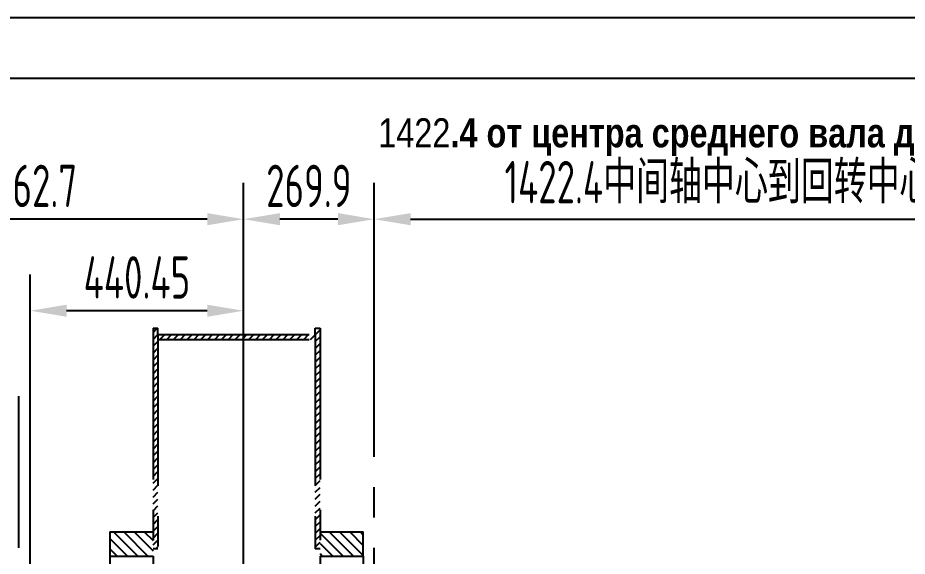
# Model space of a CAD drawing. Header units: millimetres. Extents: x 0 to 10500, y -289 to 7425.
# Drawn here: x 3764 to 5601, y 6314 to 7425 of the extents above; entities that cross this region are included whole.
import ezdxf

# ---------------------------------------------------------------- set-up
doc = ezdxf.new("R2010")
doc.units = ezdxf.units.MM
doc.header["$LTSCALE"] = 250
doc.linetypes.add('G', pattern=[2, 1.25, -0.25, 0.25, -0.25])
doc.linetypes.add('K', pattern=[2.5, 1.25, -0.25, 0.25, -0.25, 0.25, -0.25])
for name, color, linetype in [('01', 7, 'Continuous'), ('02', 1, 'Continuous'), ('05', 4, 'G'), ('07', 6, 'K'), ('08', 1, 'Continuous')]:
    doc.layers.add(name, color=color, linetype=linetype)
doc.styles.get("Standard").update_dxf_attribs({"font": 'isocp', "width": 0.707, "bigfont": 'intecad.shx'})
doc.dimstyles.new('INTE', dxfattribs={"dimscale": 25, "dimtxt": 3.5, "dimasz": 3, "dimexe": 3, "dimexo": 0, "dimgap": 1, "dimtad": 1, "dimdec": 3, "dimdsep": 46, "dimtxsty": 'Standard', "dimcen": 0, "dimclrd": 1, "dimclre": 1, "dimclrt": 3, "dimaunit": 1, "dimadec": 0, "dimazin": 0, "dimtfac": 1, "dimtmove": 0, "dimatfit": 0, "dimfxl": 0, "dimarcsym": 0})

# ---------------------------------------------------------------- blocks, each defined once
blk = doc.blocks.new('*D11')
at = {"layer": '08', "color": 1, "lineweight": -2}
for p, q in [((3367.7, 5183.9), (3367.7, 7084.3)), ((4230.4, 6828.7), (4230.4, 7084.3)), ((4155.4, 7009.3), (3442.7, 7009.3))]:
    blk.add_line(p, q, dxfattribs=at)
at = {"layer": '08', "color": 1}
for points in [[(3442.7, 7021.8), (3442.7, 6996.8), (3367.7, 7009.3)], [(4155.4, 7021.8), (4155.4, 6996.8), (4230.4, 7009.3)]]:
    blk.add_solid(points, dxfattribs=at)
at = {"layer": 'Defpoints', "color": 0}
for p in [(3367.7, 7009.3), (4230.4, 6828.7), (3367.7, 5183.9)]:
    blk.add_point(p, dxfattribs=at)
at = {"layer": '08', "color": 3, "insert": (3799, 7078), "char_height": 87.5, "attachment_point": 5}
blk.add_mtext('862.7', dxfattribs=at)
blk = doc.blocks.new('*D17')
at = {"layer": '02', "color": 1, "linetype": 'Continuous', "lineweight": -2}
for p, q in [((4500.3, 6732), (4500.3, 7084.3)), ((5922.7, 6732), (5922.7, 7084.3)), ((4575.3, 7009.3), (5847.7, 7009.3))]:
    blk.add_line(p, q, dxfattribs=at)
at = {"layer": '02', "color": 1, "linetype": 'Continuous'}
for points in [[(4575.3, 7021.8), (4575.3, 6996.8), (4500.3, 7009.3)], [(5847.7, 7021.8), (5847.7, 6996.8), (5922.7, 7009.3)]]:
    blk.add_solid(points, dxfattribs=at)
at = {"layer": 'Defpoints', "color": 0, "linetype": 'Continuous'}
for p in [(5922.7, 7009.3), (4500.3, 6732), (5922.7, 6732)]:
    blk.add_point(p, dxfattribs=at)
at = {"layer": '02', "color": 3, "linetype": 'Continuous', "insert": (5211.5, 7085.7), "char_height": 87.5, "attachment_point": 5}
blk.add_mtext('1422.4中间轴中心到回转中心', dxfattribs=at)
blk = doc.blocks.new('*D18')
at = {"layer": '02', "color": 1, "linetype": 'Continuous', "lineweight": -2}
for p, q in [((3789.9, 5845.8), (3789.9, 6895.3)), ((4230.4, 6037.4), (4230.4, 6895.3)), ((4155.4, 6820.3), (3864.9, 6820.3))]:
    blk.add_line(p, q, dxfattribs=at)
at = {"layer": '02', "color": 1, "linetype": 'Continuous'}
for points in [[(3864.9, 6832.8), (3864.9, 6807.8), (3789.9, 6820.3)], [(4155.4, 6832.8), (4155.4, 6807.8), (4230.4, 6820.3)]]:
    blk.add_solid(points, dxfattribs=at)
at = {"layer": 'Defpoints', "color": 0, "linetype": 'Continuous'}
for p in [(3789.9, 6820.3), (4230.4, 6037.4), (3789.9, 5845.8)]:
    blk.add_point(p, dxfattribs=at)
at = {"layer": '02', "color": 3, "linetype": 'Continuous', "insert": (4010.1, 6889.1), "char_height": 87.5, "attachment_point": 5}
blk.add_mtext('440.45', dxfattribs=at)
blk = doc.blocks.new('*D15')
at = {"layer": '07', "color": 1, "linetype": 'K', "lineweight": -2}
for p, q in [((4230.4, 6828.7), (4230.4, 7084.3)), ((4500.3, 6760.2), (4500.3, 7084.3)), ((4425.3, 7009.3), (4305.4, 7009.3))]:
    blk.add_line(p, q, dxfattribs=at)
at = {"layer": '07', "color": 1, "linetype": 'K'}
for points in [[(4305.4, 7021.8), (4305.4, 6996.8), (4230.4, 7009.3)], [(4425.3, 7021.8), (4425.3, 6996.8), (4500.3, 7009.3)]]:
    blk.add_solid(points, dxfattribs=at)
at = {"layer": 'Defpoints', "color": 0, "linetype": 'K'}
for p in [(4230.4, 7009.3), (4230.4, 6828.7), (4500.3, 6760.2)]:
    blk.add_point(p, dxfattribs=at)
at = {"layer": '07', "color": 3, "linetype": 'K', "insert": (4365.3, 7078), "char_height": 87.5, "attachment_point": 5}
blk.add_mtext('269.9', dxfattribs=at)
blk = doc.blocks.new('*U75')
at = {"layer": '01'}
blk.add_lwpolyline([(415, 292), (25, 292)], dxfattribs=at)
at = {"layer": '02'}
blk.add_lwpolyline([(420, 297), (0, 297)], dxfattribs=at)

msp = doc.modelspace()

# ---------------------------------------------------------------- hatches: boundary and pattern name
at = {"layer": '07', "linetype": 'K'}
h = msp.add_hatch(dxfattribs=at)
h.set_pattern_fill('_USER', color=6, scale=10, angle=45, style=0, pattern_type=0)
h.set_pattern_definition([(45, (-17405.807, 3611.779), (-7.071068, 7.071068), [])])
h.paths.add_polyline_path([(4053.3608, 6771.1059), (4053.3608, 6784.1059), (4043.3608, 6784.1059), (4043.3608, 6328.6059), (4053.3608, 6328.6059)])
h.paths.add_polyline_path([(4378.3608, 6771.1059), (4053.3608, 6771.1059), (4053.3608, 6761.1059), (4378.3608, 6761.1059)])
h.paths.add_polyline_path([(4388.3608, 6784.1059), (4378.3608, 6784.1059), (4378.3608, 6771.1059), (4378.3608, 6363.6059), (4378.3608, 6328.6059), (4388.3608, 6328.6059)])
h = msp.add_hatch(dxfattribs=at)
h.set_pattern_fill('_USER', color=6, scale=15, angle=135, style=0, pattern_type=0)
h.set_pattern_definition([(135, (-17405.807, 3611.779), (-10.606602, -10.606602), [])])
h.paths.add_polyline_path([(4043.3608, 6363.6059), (3954.3608, 6363.6059), (3954.3608, 6313.6059), (4043.3608, 6313.6059)])
h.paths.add_polyline_path([(4477.3608, 6363.6059), (4388.3608, 6363.6059), (4388.3608, 6313.6059), (4477.3608, 6313.6059)])

# ---------------------------------------------------------------- linework, layer by layer
at = {"layer": '05'}
msp.add_line((4500.2608, 5018.6059), (4500.2608, 6732.0375), dxfattribs=at)
at = {"layer": '05', "color": 142, "linetype": 'G'}
msp.add_line((4230.3608, 5154.2471), (4230.3608, 6402.8879), dxfattribs=at)
at = {"layer": '07', "color": 6, "linetype": 'K'}
for p, q in [((4230.3608, 5778.2489), (4230.3608, 6942.0177)), ((4043.3608, 6784.1059), (4043.3608, 6313.6059)), ((4043.3608, 6784.1059), (4053.3608, 6784.1059)), ((4053.3608, 6771.1059), (4053.3608, 6784.1059)), ((4378.3608, 6784.1059), (4388.3608, 6784.1059)), ((4378.3608, 6771.1059), (4378.3608, 6784.1059)), ((4388.3608, 6784.1059), (4388.3608, 6313.6059)), ((4053.3608, 6771.1059), (4053.3608, 6328.6059)), ((4053.3608, 6771.1059), (4378.3608, 6771.1059)), ((4053.3608, 6761.1059), (4378.3608, 6761.1059)), ((4378.3608, 6771.1059), (4378.3608, 6363.6059)), ((3765.3025, 6643.6997), (3765.3025, 5553.3187)), ((3954.3608, 6363.6059), (4043.3608, 6363.6059)), ((3954.3608, 6363.6059), (3954.3608, 6313.6059)), ((4378.3608, 6363.6059), (4378.3608, 6328.6059)), ((4388.3608, 6363.6059), (4477.3608, 6363.6059)), ((4477.3608, 6313.6059), (4477.3608, 6363.6059)), ((4053.3608, 6328.6059), (4043.3608, 6328.6059)), ((4388.3608, 6328.6059), (4378.3608, 6328.6059)), ((3954.3608, 6313.6059), (4043.3608, 6313.6059)), ((3954.3608, 6313.6059), (3954.3608, 6263.6059)), ((4043.3608, 6313.6059), (4043.3608, 6263.6059)), ((4388.3608, 6313.6059), (4388.3608, 5993.7479)), ((4388.3608, 6313.6059), (4477.3608, 6313.6059)), ((4477.3608, 6313.6059), (4477.3608, 6263.6059))]:
    msp.add_line(p, q, dxfattribs=at)

# ---------------------------------------------------------------- block references
at = {"layer": '07', "xscale": 25, "yscale": 25, "zscale": 25}
msp.add_blockref('*U75', (0, 0), dxfattribs=at)

# ---------------------------------------------------------------- texts
at = {"layer": '07', "insert": (4508.4598, 7217.5641), "char_height": 60, "attachment_point": 1}
msp.add_mtext('{\\fArial|b0|i0|c204|p34;\\W0.8;\\C3;1422\\fArial|b1|i0|c204|p34;.4 от центра среднего вала до центра поворота}', dxfattribs=at)

# ---------------------------------------------------------------- dimensions: what is measured, and where the dimension line sits
at = {"layer": '02', "color": 1, "linetype": 'Continuous'}
dim = msp.add_linear_dim(base=(5922.6608, 7009.256), p1=(4500.2608, 6732.0375), p2=(5922.6608, 6732.0375), text='<>\\M+5D6D0\\M+5BCE4\\M+5D6E1\\M+5D6D0\\M+5D0C4\\M+5B5BD\\M+5BBD8\\M+5D7AA\\M+5D6D0\\M+5D0C4', dimstyle='INTE', dxfattribs=at)
dim.commit()
dim.dimension.update_dxf_attribs({"geometry": '*D17', "text_midpoint": (5211.4608, 7085.7028)})
dim = msp.add_linear_dim(base=(3789.9108, 6820.3305), p1=(4230.3608, 6037.3643), p2=(3789.9108, 5845.791), dimstyle='INTE', dxfattribs=at)
dim.commit()
dim.dimension.update_dxf_attribs({"geometry": '*D18', "text_midpoint": (4010.1358, 6889.0805)})
at = {"layer": '07', "color": 6, "linetype": 'K'}
dim = msp.add_linear_dim(base=(4230.3608, 7009.256), p1=(4500.2608, 6760.1739), p2=(4230.3608, 6828.6523), dimstyle='INTE', dxfattribs=at)
dim.commit()
dim.dimension.update_dxf_attribs({"geometry": '*D15', "text_midpoint": (4365.3108, 7078.0146)})
at = {"layer": '08'}
dim = msp.add_linear_dim(base=(3367.6608, 7009.256), p1=(4230.3608, 6828.6523), p2=(3367.6608, 5183.9398), dimstyle='INTE', dxfattribs=at)
dim.commit()
dim.dimension.update_dxf_attribs({"geometry": '*D11', "text_midpoint": (3799.0108, 7078.0146)})

doc.saveas('drawing.dxf')
